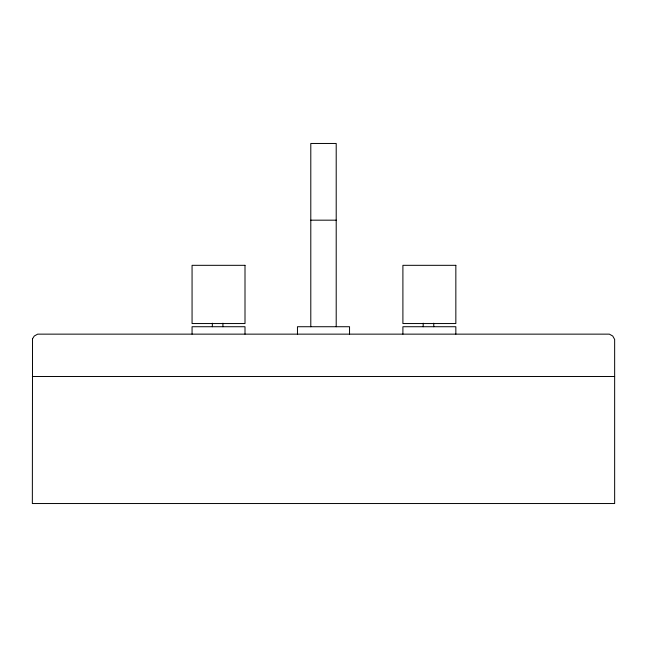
<?xml version="1.0" encoding="UTF-8"?>
<svg xmlns="http://www.w3.org/2000/svg" width="647" height="647" viewBox="0 0 647 647"><rect width="100%" height="100%" fill="white"/><g stroke="black" fill="none" stroke-linecap="round" stroke-linejoin="round"><path stroke-width="0.97" d="M310.795 220.174L336.205 220.174M32.35 376.489L614.65 376.489M455.844 334.143L455.844 326.727L402.903 326.727L402.903 334.143M433.765 323.201L433.765 326.727M423.178 323.201L423.178 326.727M349.542 334.143L349.542 326.727L297.458 326.727L297.458 334.143M336.205 326.727L336.205 143.464L310.795 143.464L310.795 326.727M245.003 334.143L245.003 326.727L192.062 326.727L192.062 334.143M222.924 323.201L222.924 326.727M212.337 323.201L212.337 326.727M32.528 338.802L32.35 503.536L614.65 503.536L614.65 339.432L612.749 336.036L609.353 334.143L37.647 334.143L34.251 336.036L32.528 338.802M245.003 265.319L192.062 265.319L192.062 323.549L245.003 323.549L245.003 265.319M455.844 265.319L402.903 265.319L402.903 323.549L455.844 323.549L455.844 265.319"/></g></svg>
